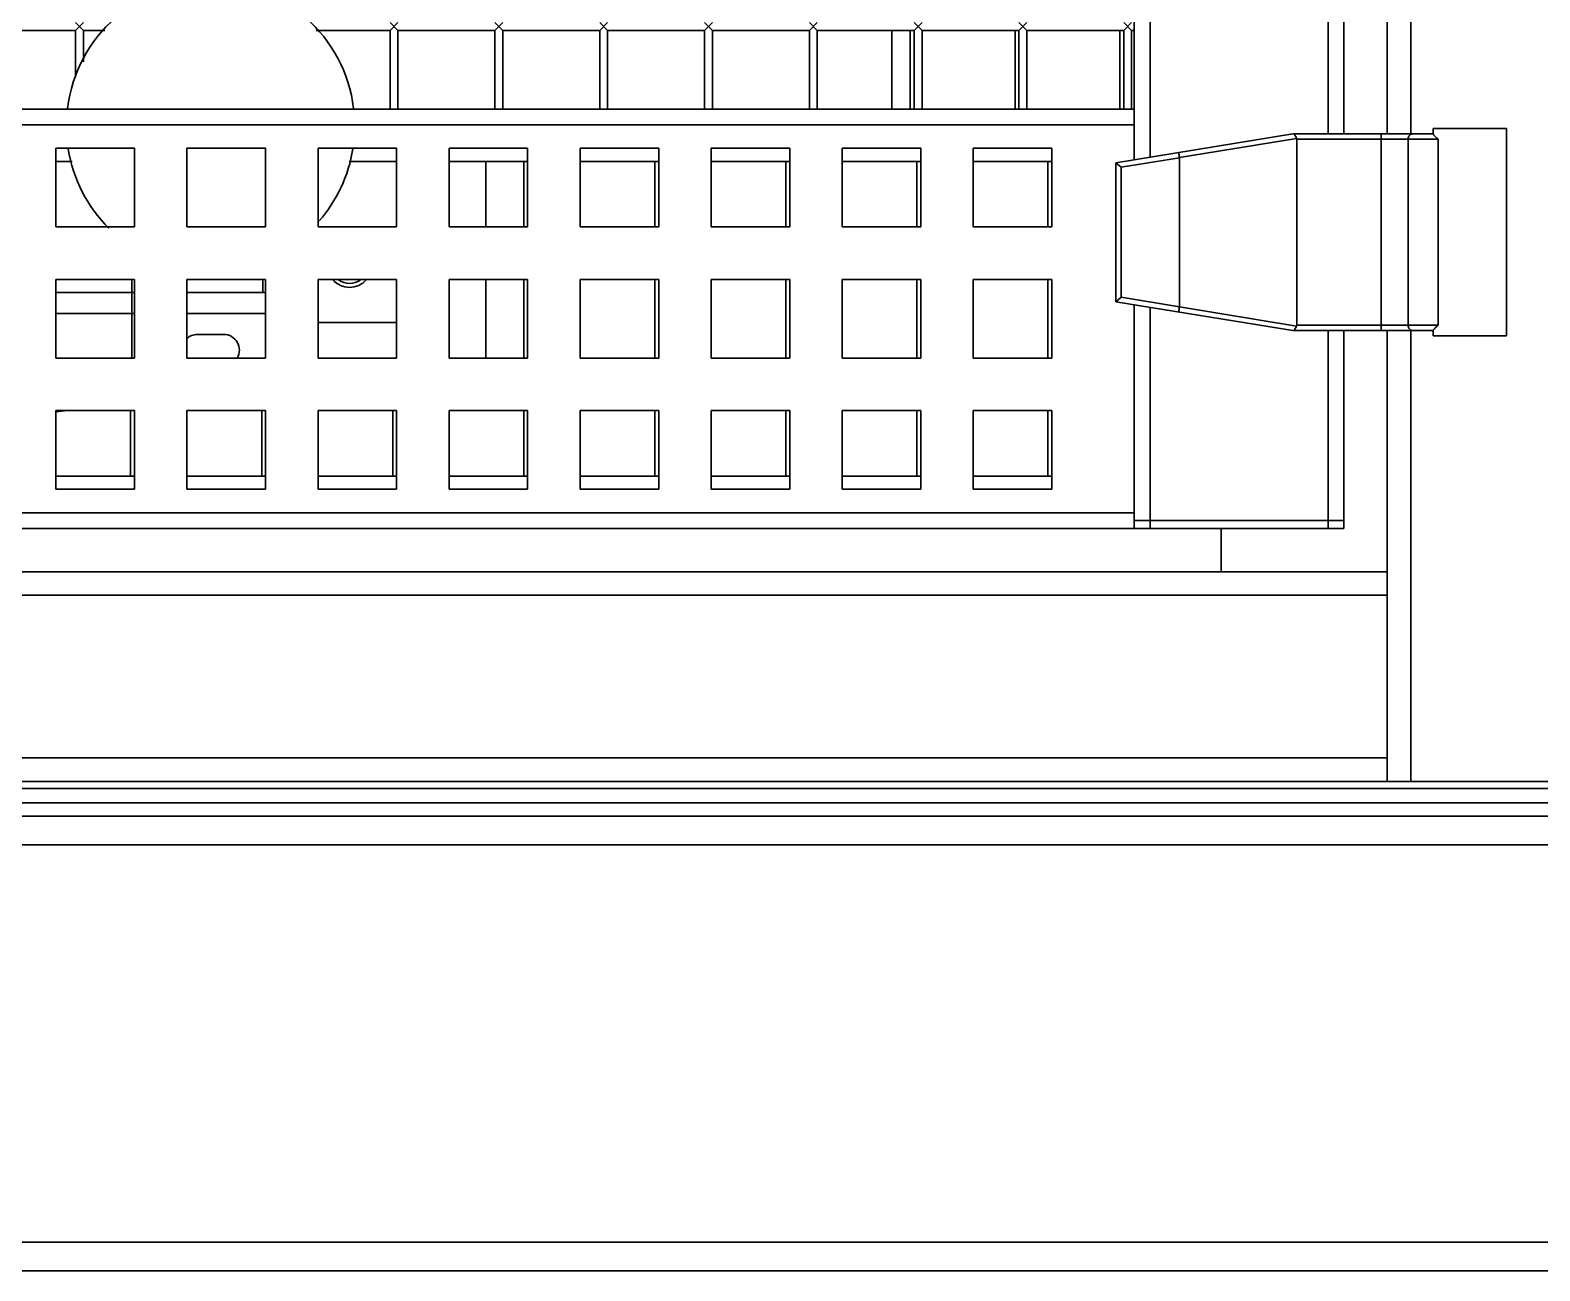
# Model space of a CAD drawing. Header units: millimetres. Extents: x 32496 to 166256, y 3504 to 23939.
# Drawn here: x 99241 to 99817, y 19902 to 20376 of the extents above; entities that cross this region are included whole.
import ezdxf

# ---------------------------------------------------------------- set-up
doc = ezdxf.new("R2010")
doc.units = ezdxf.units.MM
doc.layers.get('0').update_dxf_attribs({"lineweight": 35})

# ---------------------------------------------------------------- blocks, each defined once
blk = doc.blocks.new('8-1250')
at = {"linetype": 'Continuous'}
for p, q in [((-300.63, -33789.43), (-300.63, -34414.79)), ((-294.63, -34433.17), (-294.63, -33790.41)), ((-226.63, -33799.29), (-226.63, -34424.29)), ((-220.63, -34424.29), (-220.63, -33799.29)), ((-204.13, -34424.29), (-204.13, -33799.29)), ((-195.13, -34424.29), (-195.13, -33799.29)), ((-741.63, -34384.79), (-704.63, -34384.79)), ((-704.63, -34381.79), (-701.63, -34384.79)), ((-704.63, -34384.79), (-701.63, -34381.79)), ((-704.63, -34384.79), (-704.63, -34402.67)), ((-701.63, -34384.79), (-693.48, -34384.79)), ((-701.63, -34384.79), (-701.63, -34396.81)), ((-612.81, -34384.79), (-584.63, -34384.79)), ((-584.63, -34381.79), (-581.63, -34384.79)), ((-584.63, -34384.79), (-581.63, -34381.79)), ((-584.63, -34384.79), (-584.63, -34414.79)), ((-581.63, -34384.79), (-544.63, -34384.79)), ((-581.63, -34384.79), (-581.63, -34414.79)), ((-544.63, -34381.79), (-541.63, -34384.79)), ((-544.63, -34384.79), (-541.63, -34381.79)), ((-544.63, -34384.79), (-544.63, -34414.79)), ((-541.63, -34384.79), (-504.63, -34384.79)), ((-541.63, -34384.79), (-541.63, -34414.79)), ((-504.63, -34381.79), (-501.63, -34384.79)), ((-504.63, -34384.79), (-501.63, -34381.79)), ((-504.63, -34384.79), (-504.63, -34414.79)), ((-501.63, -34384.79), (-464.63, -34384.79)), ((-501.63, -34384.79), (-501.63, -34414.79)), ((-464.63, -34381.79), (-461.63, -34384.79)), ((-464.63, -34384.79), (-461.63, -34381.79)), ((-464.63, -34384.79), (-464.63, -34414.79)), ((-461.63, -34384.79), (-424.63, -34384.79)), ((-461.63, -34384.79), (-461.63, -34414.79)), ((-424.63, -34381.79), (-421.63, -34384.79)), ((-424.63, -34384.79), (-421.63, -34381.79)), ((-424.63, -34384.79), (-424.63, -34414.79)), ((-421.63, -34384.79), (-384.63, -34384.79)), ((-421.63, -34384.79), (-421.63, -34414.79)), ((-393.13, -34414.79), (-393.13, -34384.79)), ((-386.13, -34384.79), (-386.13, -34414.79)), ((-384.63, -34381.79), (-381.63, -34384.79)), ((-384.63, -34384.79), (-381.63, -34381.79)), ((-384.63, -34384.79), (-384.63, -34414.79)), ((-381.63, -34384.79), (-344.63, -34384.79)), ((-381.63, -34384.79), (-381.63, -34414.79)), ((-346.13, -34384.79), (-346.13, -34414.79)), ((-344.63, -34381.79), (-341.63, -34384.79)), ((-344.63, -34384.79), (-341.63, -34381.79)), ((-344.63, -34384.79), (-344.63, -34414.79)), ((-341.63, -34384.79), (-304.63, -34384.79)), ((-341.63, -34384.79), (-341.63, -34414.79)), ((-306.13, -34384.79), (-306.13, -34414.79)), ((-304.63, -34381.79), (-301.63, -34384.79)), ((-304.63, -34384.79), (-301.63, -34381.79)), ((-304.63, -34384.79), (-304.63, -34414.79)), ((-301.63, -34384.79), (-300.63, -34384.79)), ((-301.63, -34384.79), (-301.63, -34414.79)), ((-300.63, -34414.79), (-926.63, -34414.79)), ((-300.63, -34434.15), (-300.63, -34414.79)), ((-926.63, -34420.79), (-300.63, -34420.79)), ((-307.63, -34435.29), (-240.13, -34424.29)), ((-238.71, -34426.01), (-283.43, -34433.29)), ((-240.13, -34424.29), (-186.63, -34424.29)), ((-238.63, -34426.29), (-184.66, -34426.29)), ((-238.63, -34426.29), (-238.63, -34497.29)), ((-206.45, -34424.29), (-206.45, -34499.29)), ((-196.14, -34497.29), (-196.14, -34426.29)), ((-186.63, -34422.29), (-158.63, -34422.29)), ((-186.63, -34424.29), (-186.63, -34422.29)), ((-184.66, -34426.29), (-184.66, -34497.29)), ((-158.63, -34501.29), (-158.63, -34422.29)), ((-712.13, -34429.79), (-682.13, -34429.79)), ((-712.13, -34459.79), (-712.13, -34429.79)), ((-682.13, -34429.79), (-682.13, -34459.79)), ((-662.13, -34429.79), (-632.13, -34429.79)), ((-662.13, -34459.79), (-662.13, -34429.79)), ((-632.13, -34429.79), (-632.13, -34459.79)), ((-612.13, -34429.79), (-582.13, -34429.79)), ((-612.13, -34459.79), (-612.13, -34429.79)), ((-582.13, -34429.79), (-582.13, -34459.79)), ((-562.13, -34429.79), (-532.13, -34429.79)), ((-562.13, -34459.79), (-562.13, -34429.79)), ((-532.13, -34429.79), (-532.13, -34459.79)), ((-512.13, -34429.79), (-482.13, -34429.79)), ((-512.13, -34459.79), (-512.13, -34429.79)), ((-482.13, -34429.79), (-482.13, -34459.79)), ((-462.13, -34429.79), (-432.13, -34429.79)), ((-462.13, -34459.79), (-462.13, -34429.79)), ((-432.13, -34429.79), (-432.13, -34459.79)), ((-412.13, -34429.79), (-382.13, -34429.79)), ((-412.13, -34459.79), (-412.13, -34429.79)), ((-382.13, -34429.79), (-382.13, -34459.79)), ((-362.13, -34429.79), (-332.13, -34429.79)), ((-362.13, -34459.79), (-362.13, -34429.79)), ((-332.13, -34429.79), (-332.13, -34459.79)), ((-705.95, -34434.79), (-712.13, -34434.79)), ((-582.13, -34434.79), (-600.29, -34434.79)), ((-532.13, -34434.79), (-562.13, -34434.79)), ((-548.13, -34434.79), (-548.13, -34459.79)), ((-533.63, -34434.79), (-533.63, -34459.79)), ((-482.13, -34434.79), (-512.13, -34434.79)), ((-483.63, -34434.79), (-483.63, -34459.79)), ((-432.13, -34434.79), (-462.13, -34434.79)), ((-433.63, -34434.79), (-433.63, -34459.79)), ((-382.13, -34434.79), (-412.13, -34434.79)), ((-383.63, -34434.79), (-383.63, -34459.79)), ((-332.13, -34434.79), (-362.13, -34434.79)), ((-333.63, -34434.79), (-333.63, -34459.79)), ((-307.63, -34435.29), (-305.63, -34436.99)), ((-307.63, -34435.29), (-307.63, -34488.29)), ((-283.43, -34433.37), (-305.63, -34436.99)), ((-305.63, -34486.59), (-305.63, -34436.99)), ((-283.43, -34433.37), (-283.43, -34490.21)), ((-682.13, -34459.79), (-712.13, -34459.79)), ((-632.13, -34459.79), (-662.13, -34459.79)), ((-582.13, -34459.79), (-612.13, -34459.79)), ((-532.13, -34459.79), (-562.13, -34459.79)), ((-482.13, -34459.79), (-512.13, -34459.79)), ((-432.13, -34459.79), (-462.13, -34459.79)), ((-382.13, -34459.79), (-412.13, -34459.79)), ((-332.13, -34459.79), (-362.13, -34459.79)), ((-712.13, -34479.79), (-682.13, -34479.79)), ((-712.13, -34509.79), (-712.13, -34479.79)), ((-683.13, -34479.79), (-683.13, -34509.79)), ((-682.13, -34479.79), (-682.13, -34509.79)), ((-662.13, -34479.79), (-632.13, -34479.79)), ((-662.13, -34509.79), (-662.13, -34479.79)), ((-633.13, -34484.79), (-633.13, -34479.79)), ((-632.13, -34479.79), (-632.13, -34509.79)), ((-612.13, -34479.79), (-582.13, -34479.79)), ((-612.13, -34509.79), (-612.13, -34479.79)), ((-582.13, -34479.79), (-582.13, -34509.79)), ((-562.13, -34479.79), (-532.13, -34479.79)), ((-562.13, -34509.79), (-562.13, -34479.79)), ((-548.13, -34479.79), (-548.13, -34509.79)), ((-533.63, -34479.79), (-533.63, -34509.79)), ((-532.13, -34479.79), (-532.13, -34509.79)), ((-512.13, -34479.79), (-482.13, -34479.79)), ((-512.13, -34509.79), (-512.13, -34479.79)), ((-483.63, -34479.79), (-483.63, -34509.79)), ((-482.13, -34479.79), (-482.13, -34509.79)), ((-462.13, -34479.79), (-432.13, -34479.79)), ((-462.13, -34509.79), (-462.13, -34479.79)), ((-433.63, -34479.79), (-433.63, -34509.79)), ((-432.13, -34479.79), (-432.13, -34509.79)), ((-412.13, -34479.79), (-382.13, -34479.79)), ((-412.13, -34509.79), (-412.13, -34479.79)), ((-383.63, -34479.79), (-383.63, -34509.79)), ((-382.13, -34479.79), (-382.13, -34509.79)), ((-362.13, -34479.79), (-332.13, -34479.79)), ((-362.13, -34509.79), (-362.13, -34479.79)), ((-333.63, -34479.79), (-333.63, -34509.79)), ((-332.13, -34479.79), (-332.13, -34509.79)), ((-682.13, -34484.79), (-712.13, -34484.79)), ((-662.13, -34484.79), (-632.13, -34484.79)), ((-307.63, -34488.29), (-305.63, -34486.59)), ((-307.63, -34488.29), (-240.13, -34499.29)), ((-305.63, -34486.59), (-283.43, -34490.21)), ((-300.63, -34574.79), (-300.63, -34489.43)), ((-294.63, -34571.79), (-294.63, -34490.41)), ((-283.43, -34490.28), (-238.71, -34497.57)), ((-682.13, -34492.79), (-712.13, -34492.79)), ((-632.13, -34492.79), (-662.13, -34492.79)), ((-648.13, -34500.79), (-658.13, -34500.79)), ((-612.13, -34496.29), (-582.13, -34496.29)), ((-240.13, -34499.29), (-186.63, -34499.29)), ((-184.66, -34497.29), (-238.63, -34497.29)), ((-226.63, -34499.29), (-226.63, -34571.79)), ((-220.63, -34571.79), (-220.63, -34499.29)), ((-204.13, -34591.29), (-204.13, -34499.29)), ((-195.13, -34671.29), (-195.13, -34499.29)), ((-186.63, -34499.29), (-186.63, -34501.29)), ((-158.63, -34501.29), (-186.63, -34501.29)), ((-682.13, -34509.79), (-712.13, -34509.79)), ((-632.13, -34509.79), (-662.13, -34509.79)), ((-582.13, -34509.79), (-612.13, -34509.79)), ((-532.13, -34509.79), (-562.13, -34509.79)), ((-482.13, -34509.79), (-512.13, -34509.79)), ((-432.13, -34509.79), (-462.13, -34509.79)), ((-382.13, -34509.79), (-412.13, -34509.79)), ((-332.13, -34509.79), (-362.13, -34509.79)), ((-712.13, -34529.79), (-682.13, -34529.79)), ((-712.13, -34559.79), (-712.13, -34529.79)), ((-707.9, -34529.79), (-712.07, -34530.27)), ((-683.63, -34529.79), (-683.63, -34554.79)), ((-682.13, -34529.79), (-682.13, -34559.79)), ((-662.13, -34529.79), (-632.13, -34529.79)), ((-662.13, -34559.79), (-662.13, -34529.79)), ((-633.63, -34529.79), (-633.63, -34554.79)), ((-632.13, -34529.79), (-632.13, -34559.79)), ((-612.13, -34529.79), (-582.13, -34529.79)), ((-612.13, -34559.79), (-612.13, -34529.79)), ((-583.63, -34529.79), (-583.63, -34554.79)), ((-582.13, -34529.79), (-582.13, -34559.79)), ((-562.13, -34529.79), (-532.13, -34529.79)), ((-562.13, -34559.79), (-562.13, -34529.79)), ((-533.63, -34529.79), (-533.63, -34554.79)), ((-532.13, -34529.79), (-532.13, -34559.79)), ((-512.13, -34529.79), (-482.13, -34529.79)), ((-512.13, -34559.79), (-512.13, -34529.79)), ((-483.63, -34529.79), (-483.63, -34554.79)), ((-482.13, -34529.79), (-482.13, -34559.79)), ((-462.13, -34529.79), (-432.13, -34529.79)), ((-462.13, -34559.79), (-462.13, -34529.79)), ((-433.63, -34529.79), (-433.63, -34554.79)), ((-432.13, -34529.79), (-432.13, -34559.79)), ((-412.13, -34529.79), (-382.13, -34529.79)), ((-412.13, -34559.79), (-412.13, -34529.79)), ((-383.63, -34529.79), (-383.63, -34554.79)), ((-382.13, -34529.79), (-382.13, -34559.79)), ((-362.13, -34529.79), (-332.13, -34529.79)), ((-362.13, -34559.79), (-362.13, -34529.79)), ((-333.63, -34529.79), (-333.63, -34554.79)), ((-332.13, -34529.79), (-332.13, -34559.79)), ((-712.13, -34554.79), (-682.13, -34554.79)), ((-662.13, -34554.79), (-632.13, -34554.79)), ((-612.13, -34554.79), (-582.13, -34554.79)), ((-562.13, -34554.79), (-532.13, -34554.79)), ((-512.13, -34554.79), (-482.13, -34554.79)), ((-462.13, -34554.79), (-432.13, -34554.79)), ((-412.13, -34554.79), (-382.13, -34554.79)), ((-362.13, -34554.79), (-332.13, -34554.79)), ((-682.13, -34559.79), (-712.13, -34559.79)), ((-632.13, -34559.79), (-662.13, -34559.79)), ((-582.13, -34559.79), (-612.13, -34559.79)), ((-532.13, -34559.79), (-562.13, -34559.79)), ((-482.13, -34559.79), (-512.13, -34559.79)), ((-432.13, -34559.79), (-462.13, -34559.79)), ((-382.13, -34559.79), (-412.13, -34559.79)), ((-332.13, -34559.79), (-362.13, -34559.79)), ((-300.63, -34568.79), (-921.63, -34568.79)), ((-926.63, -34574.79), (-300.63, -34574.79)), ((-300.63, -34571.79), (-220.63, -34571.79)), ((-300.63, -34571.79), (-220.63, -34571.79)), ((-300.63, -34574.79), (-220.63, -34574.79)), ((-294.63, -34574.79), (-294.63, -34571.79)), ((-267.43, -34574.79), (-267.43, -34591.29)), ((-226.63, -34571.79), (-226.63, -34574.79)), ((-220.63, -34574.79), (-220.63, -34571.79)), ((-204.13, -34591.29), (-928.43, -34591.29)), ((-204.13, -34591.29), (-204.13, -34671.29)), ((-204.13, -34600.29), (-931.02, -34600.29)), ((-204.13, -34662.29), (-1126.63, -34662.29)), ((3761.37, -34674.01), (-7907.13, -34674.01)), ((-121.13, -34671.29), (-1209.63, -34671.29)), ((3761.37, -34679.48), (-7907.13, -34679.48)), ((3115.87, -34684.6), (-7857.13, -34684.6)), ((3115.87, -34695.54), (-7857.13, -34695.54)), ((4052.87, -34847.03), (-7783.13, -34847.03)), ((4052.87, -34857.98), (-7783.13, -34857.98))]:
    blk.add_line(p, q, dxfattribs=at)
for centre, radius, start, end in [((-653.13, -34421.29), 55, 6.9888, 172.98254), ((-653.13, -34421.29), 55, 189.12344, 225.15556), ((-653.13, -34421.29), 55, 318.83142, 350.86746), ((-600.09, -34474.32), 8.5, 221.64187, 318.33888), ((-600.09, -34474.32), 7, 233.12116, 306.77418), ((-658.13, -34506.79), 6, 90, 133.60467), ((-648.13, -34506.79), 6, 329.89701, 90)]:
    blk.add_arc(centre, radius, start, end, dxfattribs=at)
for centre, major_axis, ratio, start_param, end_param in [((-246.77, -34426.29), (8.15, 0), 0.245536, 0, 0.141711), ((-291.57, -34434.7), (8.14, 1.41), 0.241938, -0.041927, -0.003565), ((-291.57, -34488.88), (8.14, -1.41), 0.241938, 0.003565, 0.041927), ((-246.77, -34497.29), (8.15, 0), 0.245536, -0.141711, 0)]:
    blk.add_ellipse(centre, major_axis=major_axis, ratio=ratio, start_param=start_param, end_param=end_param, dxfattribs=at)
for points, knots in [([(-239.98, -34424.29), (-239.91, -34424.29), (-239.77, -34424.3), (-239.58, -34424.4), (-239.44, -34424.56), (-239.25, -34424.88), (-239.03, -34425.38), (-238.83, -34425.79), (-238.71, -34426.01)], [0, 0, 0, 0, 0.095491, 0.181572, 0.27513, 0.386659, 0.667027, 1, 1, 1, 1]), ([(-196.14, -34426.29), (-196.14, -34426.03), (-196.05, -34425.52), (-195.68, -34424.86), (-195.11, -34424.4), (-194.65, -34424.29), (-194.42, -34424.29)], [0, 0, 0, 0, 0.267215, 0.524636, 0.767656, 1, 1, 1, 1]), ([(-184.66, -34426.29), (-184.81, -34426.18), (-185.09, -34425.96), (-185.48, -34425.62), (-185.82, -34425.3), (-186.1, -34425.01), (-186.29, -34424.78), (-186.42, -34424.61), (-186.49, -34424.51), (-186.55, -34424.43), (-186.59, -34424.37), (-186.61, -34424.33), (-186.62, -34424.31), (-186.62, -34424.3), (-186.63, -34424.29), (-186.63, -34424.29)], [0, 0, 0, 0, 0.198275, 0.380694, 0.545565, 0.690776, 0.813479, 0.865244, 0.909841, 0.946555, 0.974535, 0.984937, 0.992762, 0.997839, 1, 1, 1, 1]), ([(-283.51, -34431.36), (-283.53, -34431.36), (-283.55, -34431.4), (-283.56, -34431.45), (-283.58, -34431.55), (-283.59, -34431.71), (-283.58, -34432.06), (-283.53, -34432.6), (-283.47, -34433.05), (-283.43, -34433.29)], [0, 0, 0, 0, 0.029584, 0.055175, 0.088913, 0.180604, 0.302705, 0.62104, 1, 1, 1, 1]), ([(-283.51, -34492.22), (-283.53, -34492.22), (-283.55, -34492.18), (-283.56, -34492.12), (-283.58, -34492.03), (-283.59, -34491.86), (-283.58, -34491.52), (-283.53, -34490.98), (-283.47, -34490.53), (-283.43, -34490.28)], [0, 0, 0, 0, 0.029584, 0.055174, 0.088913, 0.180604, 0.302705, 0.62104, 1, 1, 1, 1]), ([(-238.71, -34497.57), (-238.83, -34497.79), (-239.03, -34498.2), (-239.25, -34498.7), (-239.44, -34499.01), (-239.58, -34499.18), (-239.77, -34499.28), (-239.91, -34499.29), (-239.98, -34499.29)], [0, 0, 0, 0, 0.332942, 0.613322, 0.724857, 0.81841, 0.904497, 1, 1, 1, 1]), ([(-194.42, -34499.29), (-194.65, -34499.29), (-195.11, -34499.18), (-195.68, -34498.72), (-196.05, -34498.06), (-196.14, -34497.55), (-196.14, -34497.29)], [0, 0, 0, 0, 0.232344, 0.475364, 0.732785, 1, 1, 1, 1]), ([(-186.63, -34499.29), (-186.63, -34499.29), (-186.62, -34499.28), (-186.62, -34499.27), (-186.61, -34499.25), (-186.59, -34499.21), (-186.55, -34499.15), (-186.49, -34499.07), (-186.42, -34498.97), (-186.29, -34498.8), (-186.1, -34498.57), (-185.82, -34498.28), (-185.48, -34497.96), (-185.09, -34497.62), (-184.81, -34497.4), (-184.66, -34497.29)], [0, 0, 0, 0, 0.002161, 0.007238, 0.015063, 0.025465, 0.053445, 0.090159, 0.134756, 0.186521, 0.309224, 0.454435, 0.619306, 0.801725, 1, 1, 1, 1])]:
    blk.add_open_spline(points, degree=3, knots=knots, dxfattribs=at)

msp = doc.modelspace()

# ---------------------------------------------------------------- block references
at = {"color": 6}
msp.add_blockref('8-1250', (99962.893, 54760.291), dxfattribs=at)

doc.saveas('drawing.dxf')
